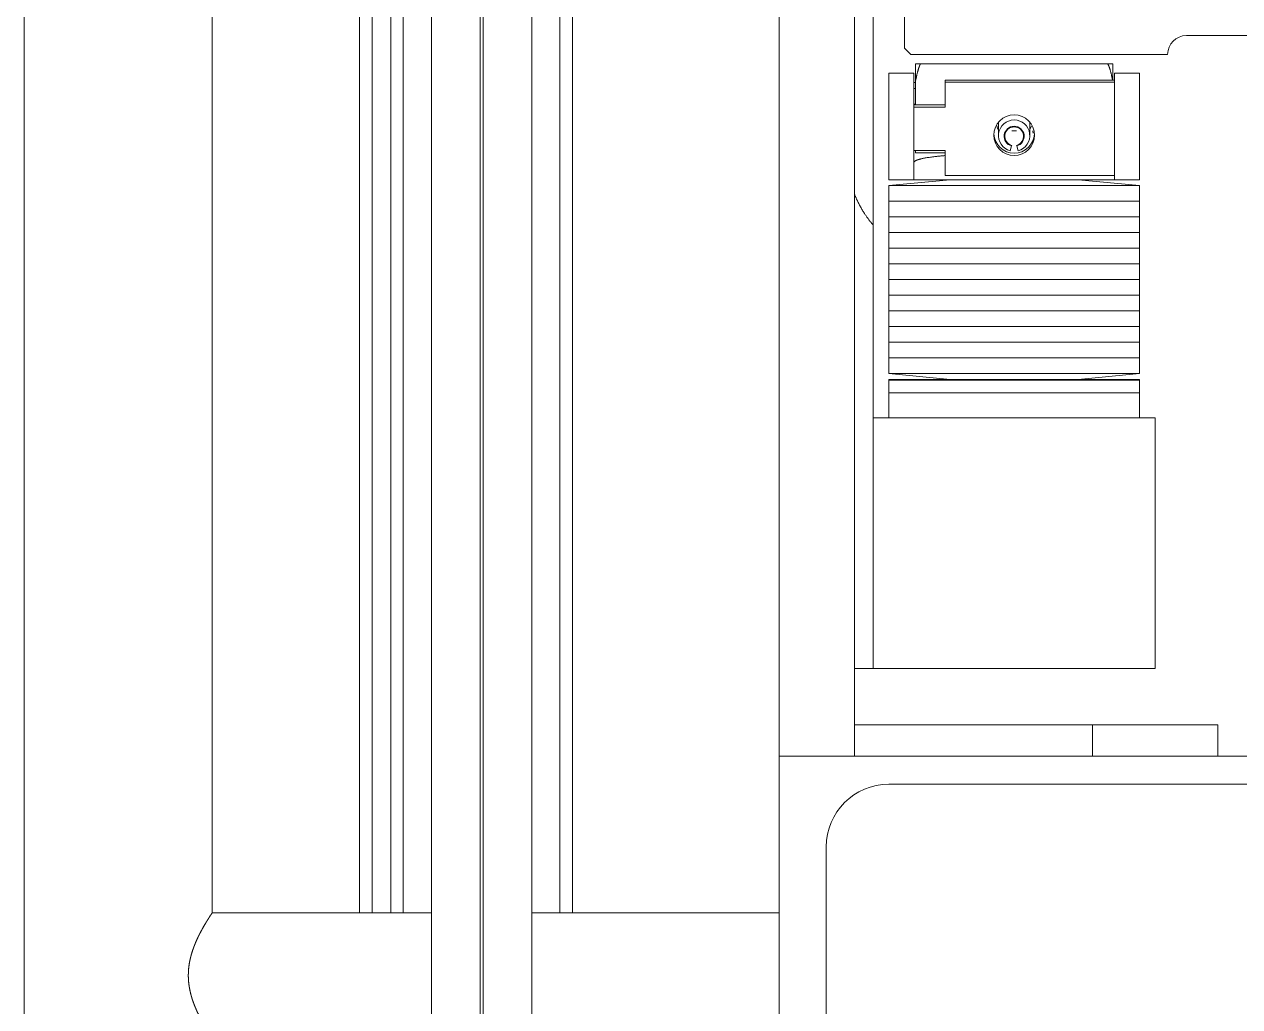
# Model space of a CAD drawing. Header units: millimetres. Extents: x -5 to 111, y -3 to 86.
# Drawn here: x 21.6145 to 21.8085, y 47.83 to 47.9868 of the extents above; entities that cross this region are included whole.
import ezdxf

# ---------------------------------------------------------------- set-up
doc = ezdxf.new("R2010")
doc.units = ezdxf.units.MM
doc.layers.add('A1I6----E-', color=3, linetype='Continuous', lineweight=25)

# ---------------------------------------------------------------- blocks, each defined once
blk = doc.blocks.new('Gruppe-438')
at = {"layer": 'A1I6----E-', "lineweight": 9}
for p, q in [((-29.12744558999198, 5.5913971420382), (-29.12744558999199, 5.3013971420382)), ((-29.12544558999198, 5.5913971420382), (-29.12544558999198, 5.3013971420382)), ((-29.10044558999198, 5.3013971420382), (-29.10044558999198, 5.5913971420382)), ((-29.09844558999199, 5.3013971420382), (-29.09844558999198, 5.5913971420382))]:
    blk.add_line(p, q, dxfattribs=at)
for points in [[(-29.12094558999195, 6.553897142038201), (-29.11319558999196, 6.553897142038201), (-29.11319558999196, 4.268897142038201), (-29.12094558999199, 4.268897142038201)], [(-29.10494558999196, 6.553897142038201), (-29.10494558999199, 4.268897142038201), (-29.11269558999195, 4.268897142038201), (-29.11269558999195, 6.553897142038201)]]:
    blk.add_lwpolyline(points, close=True, dxfattribs=at)
blk = doc.blocks.new('Gruppe-439')
at = {"layer": 'A1I6----E-', "lineweight": 9}
for p, q in [((-29.13244558999198, 5.5913971420382), (-29.13244558999198, 5.3013971420382)), ((-29.13044558999198, 5.5913971420382), (-29.13044558999199, 5.3013971420382))]:
    blk.add_line(p, q, dxfattribs=at)
blk = doc.blocks.new('Gruppe-442')
at = {"layer": 'A1I6----E-', "lineweight": 9}
for p, q in [((-29.18594558999199, 4.2763971420382), (-29.18594558999196, 6.556397142038186)), ((-29.15594558999197, 5.5913971420382), (-29.15594558999198, 5.301283535979528)), ((-29.15602106982305, 5.3013971420382), (-29.12094558999198, 5.3013971420382)), ((-29.10494558999198, 5.3013971420382), (-29.06544558999198, 5.3013971420382))]:
    blk.add_line(p, q, dxfattribs=at)
blk.add_rational_spline([(-29.15602107844894, 5.301283535979528), (-29.15603551322805, 5.301261768808441), (-29.15604994800716, 5.301240001637353), (-29.15620154356753, 5.301011400529332), (-29.15634946864437, 5.300780407343016), (-29.15637169778787, 5.300745695306374), (-29.15639392693138, 5.300710983269734), (-29.15649739372128, 5.300549414156578), (-29.15659947750212, 5.300386967683731), (-29.15670156128302, 5.300224521210789), (-29.15680179599694, 5.30006092733248), (-29.15680687850613, 5.300052632128578), (-29.15681196101533, 5.300044336924675), (-29.15692236074761, 5.299864152638592), (-29.15703034274354, 5.299682509123914), (-29.15706266448746, 5.2996281386234), (-29.15709498623137, 5.299573768122886), (-29.15726761171513, 5.299283383607195), (-29.15743198909555, 5.298988251769912), (-29.15747889336689, 5.298904037361926), (-29.15752579763824, 5.29881982295394), (-29.15764508788561, 5.298605642938504), (-29.15775940095888, 5.298388765638192), (-29.15787371403215, 5.298171888337864), (-29.1579851207622, 5.297953503854394), (-29.15798883127735, 5.297946230335687), (-29.15799254179251, 5.297938956816979), (-29.15811136955287, 5.297706025296082), (-29.15822299080426, 5.297469555792163), (-29.1582245547205, 5.297466242637245), (-29.15822611863674, 5.297462929482328), (-29.15834086772063, 5.297219833668541), (-29.1584514608327, 5.296974819198619), (-29.15845359937843, 5.296970081338917), (-29.15845573792417, 5.296965343479214), (-29.15856839054718, 5.296715766247904), (-29.15867170887603, 5.296462182473173), (-29.15868943106124, 5.296418685267271), (-29.15870715324646, 5.296375188061369), (-29.15877502720486, 5.296208598698476), (-29.15883958369448, 5.296040695900054), (-29.1589041401841, 5.295872793101633), (-29.15896508934956, 5.295703547453865), (-29.15896554495023, 5.29570228232694), (-29.1589660005509, 5.295701017200016), (-29.1590278609177, 5.295529241298371), (-29.15908576539012, 5.29535609183279), (-29.1590945535655, 5.295329812897752), (-29.15910334174087, 5.295303533962713), (-29.15917882256404, 5.295077826627042), (-29.15924532852383, 5.294849313797306), (-29.15925274116687, 5.294823844139517), (-29.15926015380991, 5.294798374481729), (-29.15931348438654, 5.294615131942003), (-29.15936176195349, 5.29443049376798), (-29.15941003952043, 5.294245855593966), (-29.15945292099774, 5.294059890119544), (-29.15945483865199, 5.294051573766994), (-29.15945675630624, 5.294043257414443), (-29.15950347309206, 5.293840659234925), (-29.15954294291329, 5.293636525421857), (-29.15955204247897, 5.293589463413877), (-29.15956114204466, 5.293542401405896), (-29.15960709446351, 5.293304740271724), (-29.15964060036579, 5.293065007516328), (-29.15967410626807, 5.292825274760945), (-29.15970121129193, 5.292584734208894), (-29.15970133355079, 5.292583649236112), (-29.15970145580965, 5.292582564263328), (-29.15972880535123, 5.292339853765717), (-29.15974262231252, 5.292095998327693), (-29.15974264014623, 5.292095683580698), (-29.15974265797994, 5.292095368833703), (-29.15975651060864, 5.291850883901687), (-29.15976328624367, 5.291606100593278), (-29.15976350707584, 5.291598122591298), (-29.15976372790801, 5.291590144589318), (-29.15977094429715, 5.291329438160766), (-29.15976083178156, 5.291068828001353), (-29.15976051970374, 5.291060787166199), (-29.15976020762591, 5.291052746331045), (-29.15975071835575, 5.290808250725753), (-29.1597339687931, 5.290564145012173), (-29.15971721923045, 5.290320039298589), (-29.15968686136388, 5.290077250198359), (-29.15968169942981, 5.290035967279981), (-29.15967653749574, 5.289994684361604), (-29.15963668627424, 5.289675971510401), (-29.15958020528957, 5.289359781852534), (-29.15957502511689, 5.289330782410762), (-29.15956984494421, 5.289301782968991), (-29.1595237243049, 5.289043592194655), (-29.15946481981912, 5.288788014709593), (-29.15945796822567, 5.28875828670164), (-29.15945111663223, 5.288728558693687), (-29.15940591533334, 5.28853243722451), (-29.15935465976454, 5.288337810261451), (-29.15935397261928, 5.288335201042644), (-29.15935328547403, 5.288332591823836), (-29.15930340419574, 5.288143183298387), (-29.15924818101925, 5.287955262750758), (-29.15924782058769, 5.287954036227769), (-29.15924746015613, 5.287952809704779), (-29.15919295784276, 5.287767342203146), (-29.15913355199685, 5.287583386660135), (-29.15913313638042, 5.28758209966649), (-29.15913272076399, 5.287580812672845), (-29.15907414615095, 5.287399431117134), (-29.15901109514346, 5.287219556648404), (-29.15901061827953, 5.287218196231681), (-29.15901014141561, 5.287216835814958), (-29.15894804413598, 5.287039682179674), (-29.15888188510638, 5.286864005017145), (-29.15888134079167, 5.286862559656419), (-29.15888079647696, 5.286861114295692), (-29.15881572607677, 5.286688327854587), (-29.15874699700493, 5.286516963838895), (-29.15867826793309, 5.286345599823189), (-29.15860616948633, 5.286175625927598), (-29.15858931883881, 5.286135900103655), (-29.15857246819129, 5.286096174279712), (-29.1584666684495, 5.285846748736262), (-29.15835239153714, 5.285601091506765), (-29.15833188490102, 5.285557009081784), (-29.1583113782649, 5.285512926656803), (-29.15816935468273, 5.285207623345745), (-29.15801818036547, 5.284906746069344), (-29.15801372019169, 5.284897869132019), (-29.15800926001791, 5.284888992194694), (-29.15786700604822, 5.284605868792955), (-29.1577174187079, 5.284326550551301), (-29.15756783136759, 5.284047232309665), (-29.157412197979, 5.283771237199429), (-29.15739884070732, 5.283747549855078), (-29.15738548343565, 5.283723862510728), (-29.15720313550374, 5.283400492711838), (-29.15701228894343, 5.283082064720648), (-29.15698646943787, 5.283038984807257), (-29.15696064993231, 5.282995904893865), (-29.15682066070265, 5.282762332493527), (-29.15667659355324, 5.282531253054629), (-29.15666748754495, 5.282516647287135), (-29.15665838153665, 5.28250204151964), (-29.15653252640385, 5.282300173615766), (-29.15640432324252, 5.282099788699848), (-29.15638279583332, 5.282066140792594), (-29.15636126842412, 5.282032492885339), (-29.15627612008127, 5.281899403784068), (-29.15618987259531, 5.281767024327917), (-29.15610362510943, 5.281634644871868), (-29.1560539397213, 5.281559286203439), (-29.15600425433313, 5.281483927534937), (-29.15595370407257, 5.281409146268276), (-29.15594998763295, 5.281403648372524), (-29.15594627119332, 5.281398150476773), (-29.15594593059265, 5.281397646257487), (-29.15594558999198, 5.2813971420382)], [1, 1, 1, 0.9999681105870536, 1, 1, 1, 0.9999908907572952, 1, 0.9999839186653733, 1, 1, 1, 0.9999776761301316, 1, 1, 1, 0.9999007945571485, 1, 1, 1, 0.9999333466159779, 1, 0.9999777080416595, 1, 1, 1, 0.9998821702285743, 1, 1, 1, 0.999963754369675, 1, 1, 1, 0.9998279689104779, 1, 1, 1, 0.9999508209911991, 1, 0.9999427651258523, 1, 1, 1, 0.9999342393243307, 1, 1, 1, 0.9998048512686136, 1, 1, 1, 0.9999056819566446, 1, 0.999894016102421, 1, 1, 1, 0.9998413053724977, 1, 1, 1, 0.999660303869946, 1, 0.9999111997049283, 1, 1, 1, 0.9996134586473716, 1, 1, 1, 0.9998954063237194, 1, 1, 1, 0.9994479868491969, 1, 1, 1, 0.9998896183055527, 1, 0.9996096507406553, 1, 1, 1, 0.9996571496048128, 1, 1, 1, 0.9996905738976871, 1, 1, 1, 0.9998799890457681, 1, 1, 1, 0.9998998028414786, 1, 1, 1, 0.9999119188906578, 1, 1, 1, 0.9999232379622129, 1, 1, 1, 0.9999337447586485, 1, 1, 1, 0.9999434954577877, 1, 0.9999512844187058, 1, 1, 1, 0.9998534382194842, 1, 1, 1, 0.9998860790227944, 1, 1, 1, 0.9999150101682973, 1, 0.9999407349873561, 1, 1, 1, 0.9999123374425779, 1, 1, 1, 0.9999614905823562, 1, 1, 1, 0.9999829640074075, 1, 1, 1, 0.9999914286978632, 1, 1, 1, 0.9999834090643029, 1, 1, 1, 1, 1], degree=2, knots=[0, 0, 0, 1, 1, 2, 2, 3, 3, 4, 4, 5, 5, 6, 6, 7, 7, 8, 8, 9, 9, 10, 10, 11, 11, 12, 12, 13, 13, 14, 14, 15, 15, 16, 16, 17, 17, 18, 18, 19, 19, 20, 20, 21, 21, 22, 22, 23, 23, 24, 24, 25, 25, 26, 26, 27, 27, 28, 28, 29, 29, 30, 30, 31, 31, 32, 32, 33, 33, 34, 34, 35, 35, 36, 36, 37, 37, 38, 38, 39, 39, 40, 40, 41, 41, 42, 42, 43, 43, 44, 44, 45, 45, 46, 46, 47, 47, 48, 48, 49, 49, 50, 50, 51, 51, 52, 52, 53, 53, 54, 54, 55, 55, 56, 56, 57, 57, 58, 58, 59, 59, 60, 60, 61, 61, 62, 62, 63, 63, 64, 64, 65, 65, 66, 66, 67, 67, 68, 68, 69, 69, 70, 70, 71, 71, 72, 72, 73, 73, 74, 74, 75, 75, 76, 76, 77, 77, 78, 78, 78], dxfattribs=at)
blk = doc.blocks.new('Gruppe-443')
at = {"layer": 'A1I6----E-'}
for name in ['Gruppe-438', 'Gruppe-439', 'Gruppe-442']:
    blk.add_blockref(name, (0, 0), dxfattribs=at)
blk = doc.blocks.new('Gruppe-444')
at = {"layer": 'A1I6----E-', "lineweight": 9}
for p, q in [((-29.06544558999205, 5.326397142038171), (-29.06544558999205, 5.566397142038172)), ((-29.06544558999205, 5.566397142038172), (-29.06544558999205, 5.326397142038164)), ((-29.05344558999205, 5.326397142038171), (-29.05344558999205, 5.566397142038172)), ((-29.05044558999205, 5.471397142038171), (-29.05044558999205, 5.421397142038171)), ((-29.04289187992445, 5.436870825651073), (-29.04369558999205, 5.436870825651073)), ((-29.04369558999205, 5.434016855274363), (-29.04369558999205, 5.436870825651073)), ((-29.04289187992445, 5.436870825651073), (-29.01299930005965, 5.436870825651073)), ((-29.01299930005965, 5.436870825651073), (-29.01219558999205, 5.436870825651073)), ((-29.01219558999205, 5.436870825651073), (-29.01219558999205, 5.434303614804856)), ((-29.04394558999205, 5.435397142038171), (-29.04794558999205, 5.435397142038171)), ((-29.04794558999205, 5.435397142038171), (-29.04794558999205, 5.418397142038171)), ((-29.04394558999205, 5.418397142038171), (-29.04394558999205, 5.435397142038171)), ((-29.04369558999205, 5.430329327382148), (-29.04369558999205, 5.434016855274363)), ((-29.03894558999205, 5.433964005163551), (-29.03894558999205, 5.434303614804856)), ((-29.03894558999205, 5.434303614804856), (-29.01194558999205, 5.434303614804856)), ((-29.03894558999205, 5.433964005163551), (-29.01194558999205, 5.433964005163551)), ((-29.03894558999205, 5.429989717740842), (-29.03894558999205, 5.433964005163551)), ((-29.00794558999205, 5.435397142038171), (-29.01194558999205, 5.435397142038171)), ((-29.01194558999205, 5.418397142038171), (-29.01194558999205, 5.435397142038171)), ((-29.00794558999205, 5.418397142038171), (-29.00794558999205, 5.435397142038171)), ((-29.04394558999205, 5.433897142038171), (-29.04369558999205, 5.433897142038171)), ((-29.04394558999205, 5.432955915346291), (-29.04369558999205, 5.432955915346291)), ((-29.04374310425253, 5.430455915346291), (-29.04394558999205, 5.430455915346291)), ((-29.04394558999205, 5.430329327382148), (-29.03894558999205, 5.430329327382148)), ((-29.04394558999205, 5.429989717740842), (-29.03894558999205, 5.429989717740842)), ((-29.03044558999205, 5.425419901939604), (-29.03044558999205, 5.427581951311775)), ((-29.02544558999205, 5.427514017375302), (-29.02544558999205, 5.425419901939604)), ((-29.02544558999205, 5.426474711962495), (-29.02520339734211, 5.426961830509121)), ((-29.02498348182604, 5.42599327817258), (-29.02498671916311, 5.426206263918837)), ((-29.02471361411119, 5.425858254031598), (-29.02494508999206, 5.425858254031598)), ((-29.03894558999205, 5.423034714751106), (-29.04394558999205, 5.423034714751106)), ((-29.04369558999205, 5.422670825651076), (-29.04369558999205, 5.423034714751106)), ((-29.04369558999205, 5.422670825651076), (-29.03894558999205, 5.422670825651076)), ((-29.03894558999205, 5.419060427328397), (-29.03894558999205, 5.423034714751106)), ((-29.02835970046421, 5.423782472302111), (-29.0285926376048, 5.423020610150393)), ((-29.0283338185597, 5.423878443973707), (-29.02835970046421, 5.423782472302111)), ((-29.0275314795199, 5.423782472302111), (-29.0275573614244, 5.423878443973707)), ((-29.02729854237931, 5.423020610150372), (-29.0275314795199, 5.423782472302111)), ((-29.05044558999205, 5.421397142038171), (-29.05044558999205, 5.411140870785908)), ((-29.01194558999205, 5.419060427328397), (-29.03894558999205, 5.419060427328397)), ((-29.04794558999205, 5.417447142038167), (-29.03814558999205, 5.418397142038171)), ((-29.04394558999205, 5.418397142038171), (-29.04794558999205, 5.418397142038171)), ((-29.04794558999205, 5.414947142038167), (-29.04794558999205, 5.417447142038167)), ((-29.04794558999205, 5.417447142038167), (-29.00794558999205, 5.417447142038167)), ((-29.03194558999205, 5.418397142038171), (-29.04394558999205, 5.418397142038171)), ((-29.02394558999205, 5.418397142038171), (-29.03194558999205, 5.418397142038171)), ((-29.01194558999205, 5.418397142038171), (-29.02394558999205, 5.418397142038171)), ((-29.01774558999205, 5.418397142038171), (-29.00794558999205, 5.417447142038167)), ((-29.00794558999205, 5.418397142038171), (-29.01194558999205, 5.418397142038171)), ((-29.00794558999205, 5.417447142038167), (-29.00794558999205, 5.414947142038167)), ((-29.04794558999205, 5.412447142038167), (-29.04794558999205, 5.414947142038167)), ((-29.00794558999205, 5.414947142038167), (-29.04794558999205, 5.414947142038167)), ((-29.04794558999205, 5.414947142038167), (-29.00794558999205, 5.414947142038167)), ((-29.00794558999205, 5.414947142038167), (-29.00794558999205, 5.412447142038167)), ((-29.05044558999205, 5.411140870785908), (-29.05044558999205, 5.340397142038172)), ((-29.04794558999205, 5.409947142038167), (-29.04794558999205, 5.412447142038167)), ((-29.04794558999205, 5.412447142038167), (-29.00794558999205, 5.412447142038167)), ((-29.00794558999205, 5.412447142038167), (-29.04794558999205, 5.412447142038167)), ((-29.00794558999205, 5.412447142038167), (-29.00794558999205, 5.409947142038167)), ((-29.04794558999205, 5.407447142038167), (-29.04794558999205, 5.409947142038167)), ((-29.00794558999205, 5.409947142038167), (-29.04794558999205, 5.409947142038167)), ((-29.04794558999205, 5.409947142038167), (-29.00794558999205, 5.409947142038167)), ((-29.00794558999205, 5.409947142038167), (-29.00794558999205, 5.407447142038167)), ((-29.04794558999205, 5.404947142038167), (-29.04794558999205, 5.407447142038167)), ((-29.00794558999205, 5.407447142038167), (-29.04794558999205, 5.407447142038167)), ((-29.04794558999205, 5.407447142038167), (-29.00794558999205, 5.407447142038167)), ((-29.00794558999205, 5.407447142038167), (-29.00794558999205, 5.404947142038167)), ((-29.04794558999205, 5.402447142038167), (-29.04794558999205, 5.404947142038167)), ((-29.04794558999205, 5.404947142038167), (-29.00794558999205, 5.404947142038167)), ((-29.00794558999205, 5.404947142038167), (-29.04794558999205, 5.404947142038167)), ((-29.00794558999205, 5.404947142038167), (-29.00794558999205, 5.402447142038167)), ((-29.04794558999205, 5.399947142038167), (-29.04794558999205, 5.402447142038167)), ((-29.00794558999205, 5.402447142038167), (-29.04794558999205, 5.402447142038167)), ((-29.04794558999205, 5.402447142038167), (-29.00794558999205, 5.402447142038167)), ((-29.00794558999205, 5.402447142038167), (-29.00794558999205, 5.399947142038167)), ((-29.04794558999205, 5.397447142038167), (-29.04794558999205, 5.399947142038167)), ((-29.04794558999205, 5.399947142038167), (-29.00794558999205, 5.399947142038167)), ((-29.00794558999205, 5.399947142038167), (-29.04794558999205, 5.399947142038167)), ((-29.00794558999205, 5.399947142038167), (-29.00794558999205, 5.397447142038167)), ((-29.04794558999205, 5.394947142038167), (-29.04794558999205, 5.397447142038167)), ((-29.00794558999205, 5.397447142038167), (-29.04794558999205, 5.397447142038167)), ((-29.04794558999205, 5.397447142038167), (-29.00794558999205, 5.397447142038167)), ((-29.00794558999205, 5.397447142038167), (-29.00794558999205, 5.394947142038167)), ((-29.04794558999205, 5.392447142038167), (-29.04794558999205, 5.394947142038167)), ((-29.04794558999205, 5.394947142038167), (-29.00794558999205, 5.394947142038167)), ((-29.00794558999205, 5.394947142038167), (-29.04794558999205, 5.394947142038167)), ((-29.00794558999205, 5.394947142038167), (-29.00794558999205, 5.392447142038167)), ((-29.04794558999205, 5.389947142038167), (-29.04794558999205, 5.392447142038167)), ((-29.04794558999205, 5.392447142038167), (-29.00794558999205, 5.392447142038167)), ((-29.00794558999205, 5.392447142038167), (-29.04794558999205, 5.392447142038167)), ((-29.00794558999205, 5.392447142038167), (-29.00794558999205, 5.389947142038167)), ((-29.04794558999205, 5.387447142038167), (-29.04794558999205, 5.389947142038167)), ((-29.00794558999205, 5.389947142038167), (-29.04794558999205, 5.389947142038167)), ((-29.04794558999205, 5.389947142038167), (-29.00794558999205, 5.389947142038167)), ((-29.00794558999205, 5.389947142038167), (-29.00794558999205, 5.387447142038167)), ((-29.03814558999205, 5.386497142038163), (-29.04794558999205, 5.387447142038167)), ((-29.00794558999205, 5.387447142038167), (-29.04794558999205, 5.387447142038167)), ((-29.00794558999205, 5.387447142038167), (-29.01774558999205, 5.386497142038163)), ((-29.04794558999205, 5.386397142038171), (-29.04794558999205, 5.386497142038163)), ((-29.04794558999205, 5.386497142038163), (-29.02794558999205, 5.386497142038163)), ((-29.04794558999205, 5.384397142038171), (-29.04794558999205, 5.386397142038171)), ((-29.04794558999205, 5.386397142038171), (-29.00794558999205, 5.386397142038171)), ((-29.02794558999205, 5.386397142038171), (-29.04794558999205, 5.386397142038171)), ((-29.02794558999205, 5.386497142038163), (-29.00794558999205, 5.386497142038163)), ((-29.00794558999205, 5.386397142038171), (-29.02794558999205, 5.386397142038171)), ((-29.00794558999205, 5.386497142038163), (-29.00794558999205, 5.386397142038171)), ((-29.00794558999205, 5.386397142038171), (-29.00794558999205, 5.384397142038164)), ((-29.04794558999205, 5.380397142038171), (-29.04794558999205, 5.384397142038171)), ((-29.04794558999205, 5.384397142038171), (-29.02794558999205, 5.384397142038171)), ((-29.00794558999205, 5.384397142038164), (-29.04794558999205, 5.384397142038171)), ((-29.02794558999205, 5.384397142038171), (-29.00794558999205, 5.384397142038164)), ((-29.00794558999205, 5.384397142038164), (-29.00794558999205, 5.380397142038171)), ((-29.05044558999205, 5.380397142038171), (-29.00544558999205, 5.380397142038171)), ((-29.00544558999205, 5.340397142038172), (-29.00544558999205, 5.380397142038171)), ((-29.05044558999205, 5.340397142038172), (-29.05344558999205, 5.340397142038172)), ((-29.05044558999205, 5.340397142038172), (-29.00544558999205, 5.340397142038172)), ((-29.01544558999205, 5.331397142038171), (-29.05344558999205, 5.331397142038171)), ((-29.01544558999205, 5.331397142038171), (-29.01544558999205, 5.326397142038171)), ((-28.99544558999205, 5.331397142038171), (-29.01544558999205, 5.331397142038171)), ((-28.99544558999205, 5.326397142038171), (-28.99544558999205, 5.331397142038171))]:
    blk.add_line(p, q, dxfattribs=at)
at = {"layer": 'A1I6----E-', "lineweight": 9, "flags": 128}
for points in [[(-29.04444558999205, 5.438397142038172), (-29.04544558999205, 5.439397142038171), (-29.04544558999205, 5.453397142038171), (-29.04444558999205, 5.454397142038172), (-29.00344558999205, 5.454397142038172, 0.414213562373095), (-29.00044558999205, 5.451397142038171), (-28.98329933765122, 5.451397142038171, 0.3996556434451389), (-28.98030308063458, 5.454247329187339), (-28.9785880993495, 5.488546954889003, -0.3996556434465084), (-28.97559184233288, 5.491397142038172), (-28.97044558999205, 5.491397142038172), (-28.97044558999205, 5.401397142038172), (-28.97559184233288, 5.401397142038172, -0.3996556434457535), (-28.97858809934951, 5.404247329187339), (-28.98030308063459, 5.438546954889003, 0.3996556434457535), (-28.98329933765122, 5.441397142038172), (-29.00044558999205, 5.441397142038172, 0.414213562373095), (-29.00344558999205, 5.438397142038172)], [(-29.05794558999205, 5.311897142038172), (-29.05794558999205, 5.271397142038171), (-29.06544558999205, 5.271397142038171), (-29.06544558999205, 5.326397142038171), (-28.96544558999205, 5.326397142038171), (-28.96544558999205, 5.271397142038171), (-28.97294558999205, 5.271397142038171), (-28.97294558999205, 5.311897142038172, 0.414213562373095), (-28.98294558999205, 5.321897142038171), (-29.04794558999205, 5.321897142038171, 0.414213562373095)]]:
    blk.add_lwpolyline(points, format="xyb", close=True, dxfattribs=at)
blk.add_lwpolyline([(-29.03075934331175, 5.427112053559103, 0.02281406863251238), (-29.03068343564613, 5.426843924201028), (-29.03066855475898, 5.426799244536735, 0.103160949588858), (-29.03048480731207, 5.426483540098207), (-29.03044782199272, 5.426442435069432), (-29.03044558999205, 5.426439887582419)], format="xyb", dxfattribs=at)
at = {"layer": 'A1I6----E-', "lineweight": 9}
blk.add_lwpolyline([(-29.0275573614244, 5.426203717504475), (-29.02794558999205, 5.426173584214179), (-29.0283338185597, 5.426203717504475)], dxfattribs=at)
blk.add_circle((-29.02794125534294, 5.425504006095725), 0.003243749721739732, dxfattribs=at)
for centre, radius, start, end in [((-29.02794558999201, 5.425429831336427), 0.002494597630167574, 285.0332500777283, 254.9667499202049), ((-29.02794558999206, 5.425325060385789), 0.001597205521857875, 285.0268622440272, 254.9731377559728), ((-29.02794558999205, 5.425324620302126), 0.001497380176716264, 285.0268622444872, 254.9731377555128), ((-29.02794558999209, 5.425873785353549), 0.003250790905197734, 183.2683555331722, 356.7316447905347)]:
    blk.add_arc(centre, radius, start, end, dxfattribs=at)
for points in [[(-29.04369558999205, 5.434016855274371), (-29.04359788538201, 5.434588479607163), (-29.04341147259271, 5.43540725710537), (-29.04328477201713, 5.435879565239556), (-29.04315495560213, 5.436284796590902), (-29.04302357093243, 5.436619098493684), (-29.04292241010767, 5.436818340499376), (-29.04289187992444, 5.436870825651073)], [(-29.01299930005965, 5.436870825651066), (-29.01295562123621, 5.43679536047425), (-29.01285286307309, 5.436582350369506), (-29.01273517304724, 5.436279035332118), (-29.01255103804565, 5.435702700142836), (-29.01233741058887, 5.43479701590837), (-29.01224697463897, 5.434303614804856)], [(-29.04394558999205, 5.421136353908383), (-29.04394360003089, 5.421192747286405), (-29.04385996835764, 5.421309191218374), (-29.04368479537429, 5.421425870417093), (-29.04341879495947, 5.421541419867193), (-29.04306071651814, 5.42165515039413), (-29.04232792878235, 5.421832287623845), (-29.04111014894066, 5.422026930927255), (-29.03968665846496, 5.422186837998336), (-29.03894558999205, 5.422246860851054)], [(-29.05044558999205, 5.411140870785901), (-29.05089668853784, 5.411674418830924), (-29.05198559332693, 5.413166368957638), (-29.05305640337556, 5.415116693754448), (-29.05344558999205, 5.416120309711652)]]:
    blk.add_open_spline(points, degree=2, dxfattribs=at)
blk.add_open_spline([(-29.04369558999205, 5.430477499424946), (-29.0437174608534, 5.430467956806198), (-29.043743079043, 5.430455930264587), (-29.04374309164777, 5.430455922805439), (-29.04374310425253, 5.430455915346291)], degree=2, knots=[0, 0, 0, 1, 1, 2, 2, 2], dxfattribs=at)

msp = doc.modelspace()

# ---------------------------------------------------------------- block references
at = {"layer": 'A1I6----E-'}
for name in ['Gruppe-443', 'Gruppe-444']:
    msp.add_blockref(name, (50.80044558999202, 42.54360285796177), dxfattribs=at)

doc.saveas('drawing.dxf')
